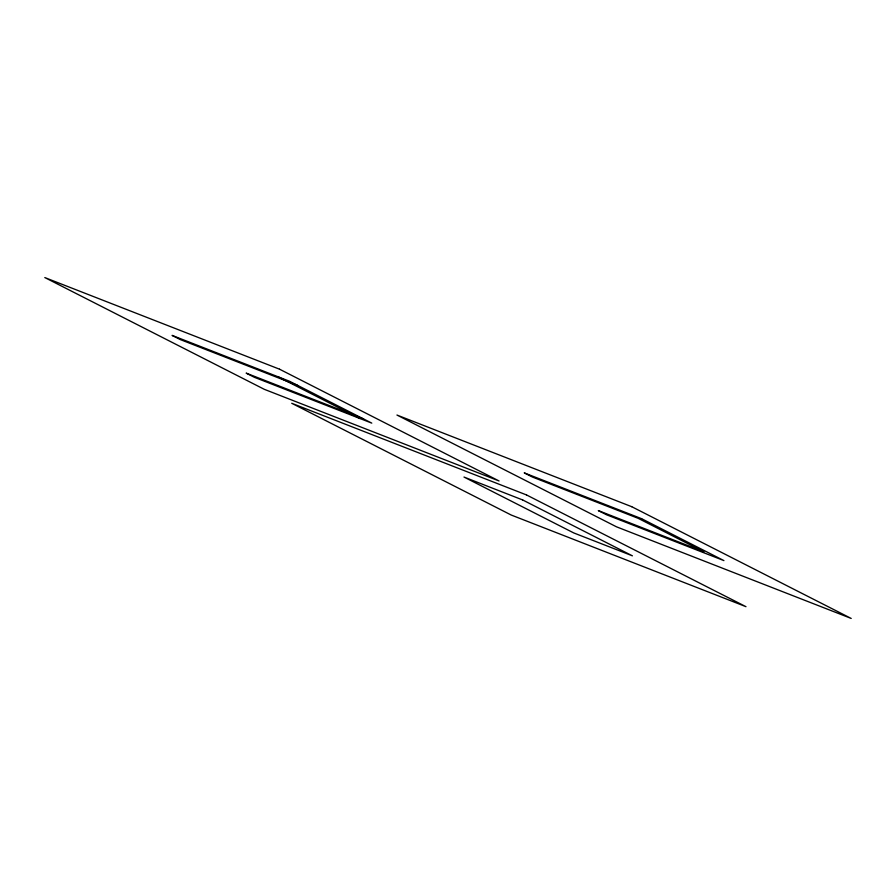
<?xml version="1.0" encoding="UTF-8"?>
<svg xmlns="http://www.w3.org/2000/svg" width="896" height="896" viewBox="0 0 896 896"><rect width="100%" height="100%" fill="white"/><g stroke="black" fill="none" stroke-linecap="round" stroke-linejoin="round"><path stroke-width="1.34" d="M297.696 385.414L180.309 339.584L172.077 335.395L289.464 381.226L371.773 423.125L254.386 377.306L246.154 373.117L363.541 418.936M277.726 376.634L360.035 418.544M279.563 369.208L44.8 277.558L264.286 389.312L499.05 480.962L279.563 369.208M631.714 506.688L396.95 415.038L616.437 526.792L851.2 618.442L631.714 506.688M641.614 518.694L524.227 472.875L532.459 477.064L638.109 518.302L703.954 551.835L598.304 510.586L606.536 514.774L723.923 560.605L641.614 518.694M526.49 494.928L291.726 403.278L511.213 515.032L745.976 606.682L526.49 494.928M522.67 499.957L463.982 477.042L573.72 532.918L632.408 555.834L522.67 499.957"/></g></svg>
